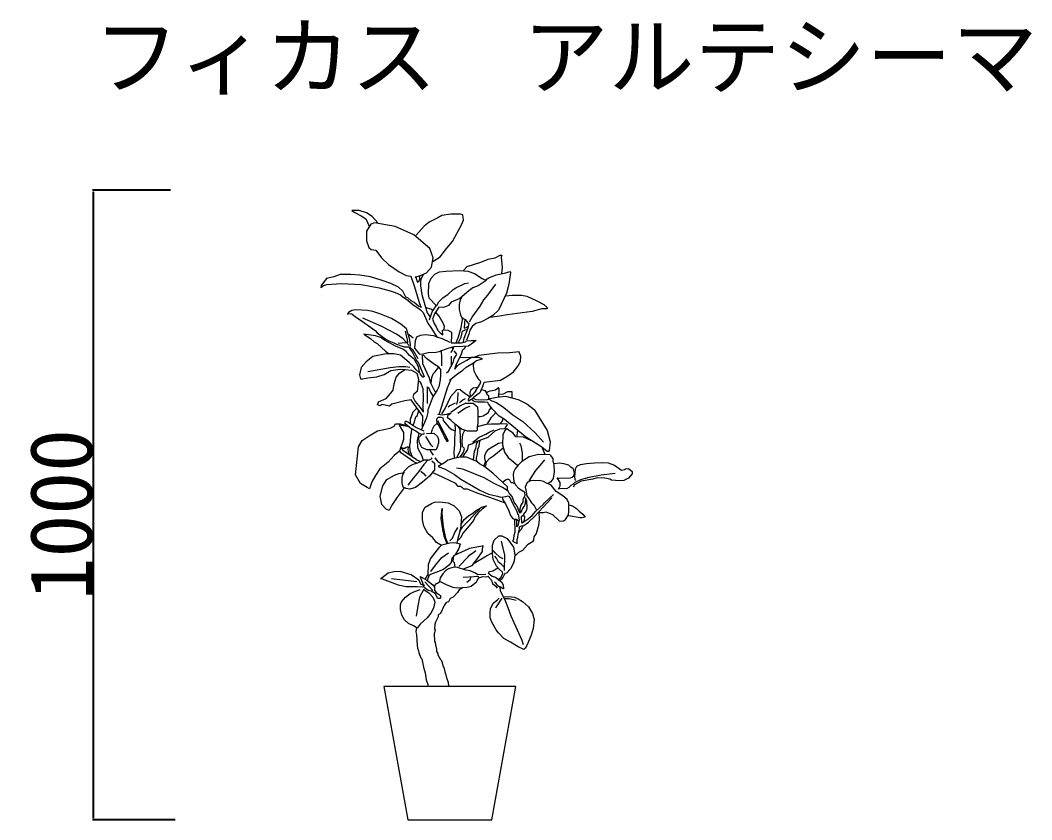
# Model space of a CAD drawing. Header units: millimetres. Extents: x -63086 to 83971, y -129912 to 13382.
# Drawn here: x 50552 to 52159, y -41093 to -39823 of the extents above; entities that cross this region are included whole.
import ezdxf

# ---------------------------------------------------------------- set-up
doc = ezdxf.new("R2010")
doc.units = ezdxf.units.MM
doc.layers.get('0').update_dxf_attribs({"lineweight": 0})
doc.layers.add('観葉植物', color=92, linetype='Continuous', lineweight=9)
doc.styles.get("Standard").update_dxf_attribs({"font": 'MS Mincho.ttf'})
doc.dimstyles.new('ISO-25', dxfattribs={"dimtxt": 2.5, "dimasz": 2.5, "dimexe": 1.25, "dimexo": 0.625, "dimtad": 1, "dimtxsty": 'Standard', "dimcen": 2.5, "dimadec": 0, "dimazin": 0, "dimtfac": 1, "dimtmove": 0, "dimatfit": 3, "dimfxl": 1, "dimarcsym": 0})

# ---------------------------------------------------------------- blocks, each defined once
blk = doc.blocks.new('*D1052')
at = {"layer": 'Defpoints', "color": 0, "ltscale": 10, "transparency": 16777216}
for p in [(50668.4, -40093.2), (50791.7, -40093.2), (50798.7, -41093.2)]:
    blk.add_point(p, dxfattribs=at)
at = {"layer": '観葉植物', "color": 0, "lineweight": -2, "ltscale": 10, "transparency": 16777216}
for p, q in [((50791, -40093.2), (50667.2, -40093.2)), ((50668.4, -41090.7), (50668.4, -40095.7)), ((50798.1, -41093.2), (50667.2, -41093.2))]:
    blk.add_line(p, q, dxfattribs=at)
at = {"layer": '観葉植物', "color": 0, "ltscale": 10, "transparency": 16777216}
for points in [[(50668, -40095.7), (50668.8, -40095.7), (50668.4, -40093.2)], [(50668, -41090.7), (50668.8, -41090.7), (50668.4, -41093.2)]]:
    blk.add_solid(points, dxfattribs=at)
at = {"layer": '観葉植物', "color": 0, "ltscale": 10, "transparency": 16777216, "insert": (50617.8, -40608.6), "char_height": 100, "attachment_point": 5, "rotation": 90}
blk.add_mtext('1000', dxfattribs=at)
blk = doc.blocks.new('アルテシーマ（CAD素材.com）')
at = {"color": 0, "linetype": 'ByBlock', "lineweight": -2}
for points in [[(-114.2, 947.8), (-123, 958.3), (-132.1, 964.2), (-144.1, 967.8), (-155.8, 967.8), (-152.1, 964.9), (-140.8, 959.1), (-133.2, 954.3), (-128.1, 942.7)], [(-27, 886.5), (-15, 894.1), (-4.4, 908), (4.4, 918.6), (18.6, 944.9), (21.9, 952.1), (20.8, 960.9), (17.1, 962), (1.8, 962), (-12.8, 959.8), (-19, 955.8), (-32.5, 949.2), (-40.5, 942.7), (-53.6, 928.4)], [(-55.1, 862), (-48.2, 863.9), (-36.9, 868.6), (-29.2, 877.7), (-26.3, 892.3), (-31.8, 907.3), (-57.3, 929.2), (-86.8, 942.3), (-119.3, 947.8), (-125.5, 945.9), (-132.1, 934.6), (-132.4, 919.3), (-128.4, 908.7), (-125.1, 905.8), (-117.5, 904.4), (-108.4, 892.3), (-97.1, 881.7), (-80.6, 870.1), (-69.3, 864.6), (-62, 863.1), (-56.6, 847.8), (-48.2, 820.1), (-45.6, 813.5)], [(21.5, 871.9), (27.4, 878.8), (49.6, 885.7), (60.9, 890.5), (72.2, 892.7), (80.3, 896.7), (82.5, 896.7), (81.7, 893.4), (83.2, 877), (82.1, 867.5)], [(-32.3, 794.1), (-28, 806.9), (-21.4, 816.4), (-21, 816), (-32.7, 828.4), (-33.8, 835.4), (-33.4, 851.8), (-29.4, 860.2), (-23.6, 866.7), (-16.3, 870.4), (-6.4, 871.5), (15.4, 872.2), (28.9, 871.5), (39.2, 867.8), (51.6, 859.4), (57.8, 856.5), (45, 848.1), (36.6, 844.9), (30.4, 840.1), (16.2, 827.7), (2.3, 821.9), (-2.1, 816.8), (-10.1, 813.8), (-17.6, 814.3), (-24.2, 803.6), (-27.4, 795), (-24.7, 788.1), (-21.5, 782.9), (-19, 777), (-15.1, 773.1), (-11, 770.1), (-11.4, 777.4), (-8.5, 777.9), (-3.2, 777.4), (-1, 776.7), (2.7, 774.4), (2.9, 769.9), (2.2, 757.3)], [(56.9, 857.3), (62, 860.6), (73.7, 865.7), (89, 868.6), (95.2, 870.8), (96.3, 869.3), (94.1, 850.7), (90.1, 836.5), (77.7, 809.5), (68.2, 800.7), (60.6, 796), (50.4, 790.9), (41.6, 788), (35.8, 783.6), (31.8, 777.4), (30.3, 771.2), (26.7, 761.7)], [(-45.8, 813.9), (-49.5, 815.5), (-56.5, 821.4), (-61.3, 824.1), (-66.6, 828.7), (-70, 830.1), (-74.3, 839.4), (-81.4, 845.7), (-93.8, 851.9), (-109.2, 857.1), (-126.1, 862.2), (-142.9, 864.9), (-157.1, 865.8), (-174.2, 865.8), (-184, 862.4), (-195.6, 859.7), (-204.3, 848.7), (-205, 845.3), (-200.4, 848.7), (-195.4, 850.1), (-172.6, 851.7), (-140.9, 850.1), (-111.9, 844.6), (-94.6, 840.3), (-86.6, 837.6), (-78.4, 833.9), (-73.9, 830.1)], [(-47.8, 864.2), (-48.2, 858), (-50, 853.3), (-51.8, 855.8), (-54, 862.8)], [(-42, 865.7), (-46, 858.8), (-46.3, 855.1), (-46.3, 847.8), (-44.2, 834), (-36.1, 805.1), (-31.4, 799.3)], [(-20.3, 817), (-17.1, 822.5), (-11.1, 828.9), (-2.7, 834.6), (5.5, 842.3), (9.8, 844.6), (24.2, 851.5), (29.9, 852.6)], [(31.5, 790.9), (35.5, 798.1), (48.2, 815.9), (54.4, 825.9), (60.5, 833.4), (73.2, 850.4)], [(-73.6, 830.1), (-66.1, 824.8), (-57.9, 817.7), (-50.6, 813.2), (-46.5, 809.8), (-42.4, 805.7), (-34.4, 787.4), (-29.9, 781.7), (-20, 766)], [(19, 830.6), (16.4, 825.9), (15, 818.2), (15, 810.2), (17.2, 802.2), (19.4, 797.4), (24.5, 794.5), (28.8, 789.1), (30.3, 788), (28.5, 780.7), (22.3, 764.2), (20.8, 757.7)], [(89, 832.1), (98.9, 833.2), (113.8, 833.2), (122.6, 831.4), (138.3, 824.4), (149.6, 818.6), (154, 813.9), (154.7, 811.3), (146.3, 811.3), (131, 807.3), (91.2, 802.2), (79.2, 799.6), (64.2, 797.8)], [(-50.4, 732.1), (-58, 745.6), (-62.7, 750.2), (-62.3, 755.6), (-63.7, 764.1), (-68.9, 779.8), (-77.8, 787.1), (-92.8, 796), (-111.1, 803.7), (-122.3, 807.2), (-130.7, 808.8), (-149.2, 810.1), (-155.8, 808.8), (-161, 805.8), (-162.6, 802.8), (-160.1, 804), (-155.3, 803.5), (-149.8, 798.7), (-142.3, 793.9), (-118.6, 776.8), (-115.4, 773.2), (-101.5, 763.4), (-96.7, 760.4), (-89, 757.7), (-84.4, 755.4), (-72.3, 751.3), (-64.8, 751.3), (-63.6, 747.7), (-59.8, 743.3), (-52.7, 729.2), (-49.5, 725.3), (-40.6, 704.1), (-41.3, 702.7), (-42.9, 702.7), (-47.2, 708)], [(-26.7, 809), (-30.1, 811), (-37, 813.1), (-39, 813.3)], [(-9.4, 778), (-8.5, 783.4), (-10.3, 788.9), (-16.7, 799.9), (-22.4, 806.5)], [(-64.4, 753.4), (-74.1, 763.9), (-84.6, 771.2), (-108.8, 784.1), (-137.9, 796.8)], [(20, 797.6), (17.7, 781.4), (13.4, 766.3), (9.5, 757.2)], [(24.1, 794.8), (23.2, 788.5), (23, 780.7), (26.4, 781.8), (28.7, 784.1)], [(-47.7, 708.9), (-48.4, 714.1), (-49.8, 719.6), (-55.9, 731.2), (-63.7, 737.2), (-69.1, 743.8), (-74.6, 747.2), (-86.2, 752.4), (-102.4, 761.1), (-110.2, 765.7), (-117.7, 768.6), (-136.6, 771.4), (-126.1, 764.1), (-120, 759), (-115.2, 756.5), (-102.2, 744.5), (-96.3, 739.9)], [(-66.7, 757.4), (-67.2, 762.5), (-70.4, 776.1)], [(13.6, 757.2), (18, 766.3), (20.2, 775.9), (24.3, 778), (28, 778.4)], [(-69.6, 757.4), (-82, 756.6)], [(-58.2, 765), (-64.7, 770.4)], [(0.8, 757.9), (-11.3, 763.8), (-18.3, 765.7), (-25.4, 768.4), (-39.1, 770), (-47.1, 769.3), (-53, 766.3), (-54.8, 760.6), (-56.2, 749.2), (-48.2, 739.4), (-42.7, 740.1), (-34.3, 742.2), (-21.5, 742.9), (-16.7, 743.8), (-2.6, 749.2), (2.6, 750.4), (5.2, 747.2)], [(2.1, 757.6), (18.4, 757.3), (25.1, 759.3), (26.5, 760.6), (34.2, 761.3), (42.2, 761.2), (29.6, 752.4), (20.8, 751.4), (6.1, 751.2), (2.3, 750.2)], [(-47.9, 709.7), (-54.1, 715.1), (-57, 719.5), (-64.6, 726.4), (-78.5, 738.1), (-88.7, 739.9), (-100.4, 739.9), (-122.3, 735.9), (-132.9, 727.2), (-140.5, 718.4), (-143.4, 706.4), (-142, 700.2), (-138.7, 700.2), (-130.3, 702), (-116.1, 703.5), (-104, 707.1), (-93.8, 713.7), (-78.9, 715.9), (-71.6, 715.1)], [(-13.7, 745.6), (-13, 733.3), (-13, 721.2)], [(-5.1, 710), (-1.9, 712.5), (5.2, 726.2), (7.2, 732.8), (10.4, 737.4), (11.4, 739.4), (7.2, 744.9)], [(1.5, 741.9), (4.5, 745.1), (6.3, 751.3)], [(8.2, 715.5), (10.2, 722.3), (18.9, 740.1), (20.9, 746.7), (23.7, 749), (25, 751.5)], [(111, 743.1), (95, 741.5), (75.6, 740.8), (46, 737.6), (38.5, 734.4)], [(49.4, 681.5), (53.1, 689.5), (54.6, 695), (80.4, 698.4), (90.7, 704.1), (101.4, 711.2), (108.7, 720.8), (112.3, 728), (113, 736.5), (110.5, 742.6)], [(-43.6, 738.1), (-43.4, 724.4), (-32.9, 702), (-30.8, 693.8), (-27.2, 687.7), (-24.4, 681.5), (-22.8, 679.7)], [(-14.6, 715.5), (-17.8, 719.4), (-24.2, 723), (-37, 732.8), (-42.2, 738.5)], [(-0.5, 698.2), (12.3, 708.2), (20.9, 714.1), (25.9, 718.9), (37.6, 725.8), (42.4, 729.2), (51.9, 731.9), (45.8, 734), (34.7, 734.3)], [(2.3, 736.5), (2.2, 720.1)], [(8.4, 716), (12.5, 721.7), (15.7, 723.7), (27.1, 729.9), (34.8, 734.5)], [(16.4, 734.7), (34.8, 734.4)], [(40.7, 680.6), (48.3, 692.5), (49.2, 695.9), (46.7, 698.9), (42.1, 705.9), (38.9, 712.3), (37.8, 721.2), (38, 725.8)], [(-63.5, 718.2), (-70.5, 719.3), (-80.8, 719.6), (-94.5, 718), (-130, 711.2)], [(-43.4, 624.1), (-42.6, 641.2), (-61.2, 667.1), (-71.5, 665.3), (-91.9, 659.8), (-95.5, 656.9), (-107.2, 659.5), (-110.5, 657.6), (-114.9, 659.1), (-113.4, 663.8), (-101, 669.3), (-93.4, 677.3), (-90.1, 682.5), (-88.2, 692.3), (-85.3, 702.9), (-79.5, 709.8), (-70.7, 715.3), (-60.9, 714.2), (-52.5, 709.4), (-49.9, 699.6), (-51.8, 680.3), (-56.9, 676.2), (-58.7, 671.5), (-55, 664.2), (-47, 654.7), (-43, 648.5), (-41.9, 647.8), (-42.3, 655.5), (-41.9, 671.5), (-42.3, 684.6), (-45.9, 693.8), (-50.3, 697.4)], [(-14.6, 716), (-14.6, 706.9), (-15.3, 698.9), (-17.5, 687.6), (-20, 682.1), (-27, 671.9), (-35, 651.1), (-34.6, 646.7), (-37.2, 638.3), (-45.6, 619)], [(-29.5, 693.2), (-28.3, 702.5), (-26.3, 708.2), (-23.8, 710.7), (-18.1, 718.5)], [(1.1, 698.1), (-4.3, 685.7), (-16.4, 646.3), (-17.5, 644.9)], [(-35.4, 661), (-35.6, 680.8), (-35.4, 687.5), (-33.8, 686.5), (-30.8, 679.3), (-26.3, 672.4)], [(32.7, 670.9), (20, 679.7), (16, 683.5), (11.9, 682.7), (10, 681.6), (1.4, 671.9), (-7.5, 653.6), (-13.1, 644.7)], [(11.2, 659.4), (12.6, 666.2), (13.4, 678.5)], [(41.3, 681.4), (35.6, 674.6), (29.7, 669.2), (29.2, 666.6)], [(44, 686.5), (37.2, 685.4), (33.5, 682.2), (32.1, 679.2), (32.4, 671.9)], [(49.4, 681.5), (48, 678.1), (42.6, 674.2)], [(51, 683.5), (55.5, 681.6), (58, 678.7), (59.1, 676.2), (61.5, 673.6), (61.7, 668.2)], [(78.2, 671.7), (78.4, 684.3), (77.6, 686.7), (76.6, 685.1), (72.5, 682.4), (67.4, 681.1), (63.9, 680.8), (61.2, 679.7), (58, 677.6)], [(98.9, 670.6), (99.4, 674.1), (99.2, 679.7), (91.9, 679.5), (84.6, 676.2), (78.4, 675.4)], [(1.7, 647.4), (16.2, 657.5), (25, 661.5), (37, 661.9), (43.9, 656), (44.7, 648), (44.7, 630.1), (43.6, 623.9), (43.6, 618.5), (41.7, 617), (28.2, 617.4), (18.8, 620.3), (8.9, 627.6), (1.6, 634.5), (-3.5, 638.5), (-2.4, 642.9), (1.8, 645.8), (-5, 643.5), (-11.4, 642.5), (-19, 643.5)], [(8.5, 661.8), (0.2, 657.3), (-2.5, 655.1)], [(15.5, 662.9), (20.9, 667.2), (25.2, 669.1)], [(42.8, 674.1), (37.9, 670.8), (35.1, 668), (33, 666.9), (30.4, 665), (29.1, 665.8)], [(37, 669.5), (41.4, 667.7), (51.2, 667), (60, 667.7), (64.4, 669.2), (74.6, 671.4), (88.4, 672.8), (108.5, 667.4), (122.4, 660.8), (134.2, 651.6), (154.7, 618.2), (159.5, 600.2), (157.7, 586.4), (157, 584.9), (155, 585.1), (146.1, 591.8), (120.2, 608.3), (86.6, 636), (78.6, 640.9), (67.6, 652.8), (61.8, 660.4), (60.7, 662.6), (55.2, 663.3), (44.3, 663), (40.6, 663.7), (37, 665.5), (34.4, 667.7)], [(62, 668), (66.9, 665.3), (74.3, 662.5), (85.7, 654.6), (100.4, 643.3), (116.3, 632.5), (135.9, 614.3), (149, 599.5)], [(-52.5, 653.5), (-58.4, 647.6), (-63, 635.7), (-62.8, 628.7)], [(-58.4, 625.9), (-56.4, 630.5), (-54.1, 639.8), (-51.8, 641.7), (-49.1, 649.4)], [(12.9, 645.8), (24.8, 654), (32.3, 657)], [(44.5, 640.7), (48.2, 640.5), (52.9, 641.3), (61.5, 646.7), (62.6, 650.1), (65, 653.5), (64.8, 656.2)], [(72.7, 647.4), (71.6, 644.9), (65.5, 638.5), (61.8, 631.9), (59.3, 629.1)], [(-63.8, 623.9), (-80.3, 626.5), (-73.7, 615.1), (-73.3, 604.2), (-79.9, 585.6), (-88.3, 578.7), (-98.1, 567.7), (-110.9, 557.5), (-118.2, 546.6), (-124, 536.7), (-127.3, 525.8), (-131.3, 527.6), (-141.9, 534.2), (-149.9, 547.7), (-145.2, 592.5), (-139, 602.4), (-128, 609.7), (-114.9, 617.7), (-94.5, 622.1), (-88.3, 625), (-86.1, 628.6), (-78.1, 628.6), (-65.3, 625.7)], [(-40.5, 617), (-54, 623.2), (-66.4, 631.6), (-68.9, 632.3), (-70.8, 632.3), (-71.9, 630.5), (-70, 627.6), (-67.1, 626.5)], [(-17.2, 639.7), (-20.8, 636), (-20.4, 629.4), (-25.2, 624.9), (-28.6, 618.7), (-29.3, 613.9)], [(-19.4, 634.2), (-3.3, 603), (-3.5, 600.5), (-8.4, 608.4), (-16.7, 625.6), (-19.7, 629.6)], [(-17.3, 639.3), (-13.5, 639.3), (-11.1, 638.5), (-10.3, 634.2), (-1.6, 623.7), (3.2, 619.7), (7.8, 618.1)], [(8.3, 628), (8.6, 621), (7.5, 605.4), (7.5, 596.2), (6.7, 583.9), (7, 576), (6.4, 573.6)], [(44, 624.4), (58.3, 628.4), (65.6, 629), (78.8, 628.7), (90.4, 629.2), (91.4, 627.1), (88.5, 623.9), (87.4, 620.9), (79, 620.6), (71.5, 617.1), (60.7, 607.2), (40.3, 599.9), (34.9, 596.4), (29.5, 594.8), (28.2, 588.3), (20.3, 576.5)], [(84.2, 637), (83.2, 632.8), (79.8, 628.9)], [(-64.9, 624.3), (-52.2, 616.6), (-48.9, 614.1), (-45.2, 612.6)], [(-59.8, 577.4), (-62.8, 585.3), (-63.4, 594.9), (-62.1, 600.4), (-61.8, 610.6), (-60.9, 614.3), (-60.5, 621.4)], [(-48.9, 613.5), (-51.8, 603), (-51.4, 590.7), (-44.3, 578.1), (-42.3, 570.6)], [(-36.7, 613.3), (-25.1, 614), (-19.6, 608.9), (-18.1, 603.8), (-18.1, 598.7), (-19.6, 593.2), (-21.8, 587.4), (-36.4, 587.7), (-44.4, 591.4), (-48.8, 599.8), (-49.1, 607.1), (-44, 612.2), (-40.4, 612.9), (-40.4, 614.7)], [(13.4, 624), (16.1, 620.2), (17.2, 591.4), (15.9, 584.7), (10.7, 575)], [(23.3, 618.2), (20.1, 612), (19.3, 602), (19.8, 593.2), (22.2, 590.7), (23, 588.6), (21.4, 583.2), (16, 576.2)], [(36.7, 599.8), (46.7, 607.9), (57.4, 612.4), (62.5, 615.7), (70.6, 619.2)], [(128.6, 602.5), (117.3, 607.6), (104.9, 608.3), (100.9, 614.2), (93.2, 618.9), (89.9, 621.5), (87.4, 618.5), (84.5, 611.2), (83.7, 595.6), (86.8, 583.7), (92.9, 575.5), (107.4, 563.1)], [(108.4, 618.3), (107.2, 615.6), (106.5, 610.1), (106.9, 608)], [(-38.3, 608.5), (-30.8, 596.1), (-26.8, 592.1)], [(44, 601), (42.1, 596.1), (40.8, 589.7), (38.9, 584.5), (37.2, 572)], [(48.2, 603.1), (46.8, 598.4), (46.1, 593), (44.3, 588), (43.6, 581.3), (41.9, 574.9), (42.4, 569)], [(83.5, 598.6), (77.5, 597.4), (60.4, 587.6), (57.7, 584.4), (55.4, 578.1), (55.2, 574.9), (55.7, 571.4), (56.8, 569.2), (53.8, 561.2)], [(115.5, 569.2), (115.5, 582.7), (113.3, 594), (111.5, 598.3)], [(-52.2, 566.3), (-57.3, 568.5), (-73, 579.4), (-76.4, 582.1), (-79.7, 585.8)], [(-46.8, 568.9), (-53, 571.5), (-68, 582.4), (-73.5, 586.1), (-77.6, 592.1)], [(-63, 579.2), (-64.6, 581.2), (-65.5, 584.2), (-66, 588.8), (-65.7, 590.8), (-66.2, 592.4), (-69.1, 591), (-71.4, 589.4), (-74.6, 589.9), (-77, 591.3)], [(-25.6, 579.3), (-27.7, 582.5), (-30.2, 585), (-30.9, 588.2)], [(159.4, 579.4), (141.2, 580.3), (126.3, 576.2), (114, 568.5), (108.6, 563.2), (104, 557.5), (101.3, 551.8), (100.6, 547.3), (101.9, 537.2), (104.5, 532), (109, 526.5), (117.7, 521.5), (118.8, 520.4), (119.3, 514.4), (116.3, 508.7), (116.1, 504.2), (113.1, 499.4), (111.3, 493.7), (111.7, 488.7), (111.1, 488.5), (111.1, 486.9), (107.2, 498.3), (102.4, 504.2), (99, 513.5), (96, 517), (94.9, 517.4), (91.7, 524), (91.7, 529), (68.7, 550.5), (55.9, 560.3), (47.2, 565.5), (42.8, 568.8), (26.5, 575.8), (16.9, 576), (6.6, 573.7), (-2.9, 571), (-6.8, 567.8), (-18.2, 561), (-7.3, 556.6), (7.6, 548.4), (17.6, 540.9), (47.9, 523.6), (61.4, 517.2), (76, 513.8), (81, 512.4), (88.9, 513.5), (92.8, 514.4), (96.7, 510.1), (98.8, 505.1), (106, 491.4), (108.1, 485)], [(55.7, 560), (57.7, 564.4), (58.6, 568.5), (63.6, 574.2), (70.2, 578.5), (84.6, 590.6)], [(151.4, 580.1), (147.5, 590.1)], [(159.6, 579.2), (163.9, 573.9), (164, 570.3), (165.3, 563), (165.8, 552.8), (164.1, 541.9), (160.5, 536.6), (156.2, 533.8)], [(-28.4, 570), (-24.1, 566.1), (-24.1, 555.6), (-32.3, 545.8), (-43.3, 536), (-54.4, 527.6), (-63.2, 525.1), (-69.5, 526.2), (-74, 528.5), (-75.6, 535.2), (-75.5, 543.9), (-72.2, 553.4), (-64.9, 561.1), (-58.3, 564.8), (-50.5, 567), (-40.1, 571.4), (-32.1, 571.8), (-29.1, 573), (-28, 575)], [(-34.8, 571), (-41.4, 564.4), (-49.7, 552.7), (-57.8, 543.2), (-66.5, 531.6)], [(-13.1, 564.9), (-18.1, 567.9), (-23.1, 574.7)], [(126.3, 538.2), (136.8, 554.6), (143.8, 562.7), (150.8, 571.6)], [(186.5, 526.1), (181.5, 525.6), (175.1, 526.1), (172.9, 524.9), (175.6, 530.6), (175.6, 535.9), (170.6, 543.2), (174.9, 542.7), (192, 542.9), (194.5, 543.9), (197, 546.1), (198.4, 550.5), (197.2, 555.3), (195.9, 557.3), (192.5, 559.8), (189.3, 563.2), (181.1, 565.5), (174, 566.4), (165.8, 565.5)], [(199.5, 538.6), (198.6, 544.1), (199.5, 557.3), (202, 561.6), (207.5, 564.2), (217.5, 565.7), (230.1, 566.9), (242.4, 567.6), (251.5, 566.7), (261.5, 563), (272.9, 555.3), (277.5, 556.2), (279.3, 557.5), (284.1, 557.8), (289.6, 553), (289.8, 549.3), (284.1, 542.5), (276.4, 538.6), (269.5, 538.2), (257, 539.1), (254.2, 540.9), (246.5, 542.7), (234.2, 542.9), (227.3, 540.9), (208.6, 537.9), (198.2, 532), (196.3, 528.1)], [(-72.4, 527.4), (-83.7, 512.1), (-92.1, 499.7), (-96.5, 491), (-100.9, 493.2), (-107.8, 500.8), (-110.4, 513.9), (-106.4, 530.4), (-100, 540.6), (-87.8, 547.5), (-80.8, 550.1), (-72.1, 551.5)], [(-46.1, 553.8), (-41.7, 549.8), (-38.2, 545.8)], [(87.1, 503.4), (63.9, 512), (43.8, 518.7), (28.3, 525), (22.4, 524.8), (20.1, 527.1), (17.1, 529.1), (13.5, 529.4), (9.6, 533.9), (-19.6, 548), (-26.9, 551)], [(92.9, 522.1), (83.8, 527.9), (70.3, 534.1), (54.6, 542.9), (20.7, 556.7), (10.8, 558.5)], [(186.1, 526.3), (189.5, 528.4), (193.1, 531.5), (196.6, 533.4), (199.3, 536.3), (208.2, 540.2), (215.9, 542.3), (221.4, 544.3), (240.6, 547.7), (262.9, 550.7)], [(103.6, 533.6), (100, 535.1), (97.4, 535.1), (95.6, 539.4), (92.3, 540.9), (88.3, 539.4), (83.9, 535.8)], [(141.3, 488.6), (142.7, 488.2), (149, 488.2), (152.4, 489.1), (163, 484.8), (173.9, 475), (177.8, 474.3), (180.5, 474.7), (183.9, 477), (188.7, 484.5), (189.4, 489.6), (189.4, 502.8), (186.3, 508.8), (179.4, 514.6), (169.1, 521.5), (161.1, 531.5), (153.6, 534.7), (149, 537.2), (142.4, 538.8), (136, 538.1), (133.3, 538.6), (128.5, 538.1), (123.1, 535.8), (119.6, 528.1), (121, 523.5), (122.6, 514.3), (125.1, 511), (129.7, 503.2), (131.9, 501.4), (134.5, 498), (137.9, 491.8)], [(116.6, 472.4), (124.8, 477.8), (131.1, 483.3), (136.7, 489.9), (149, 501.4), (150.6, 503.6), (165, 516.8)], [(-12.9, 435.7), (-20.9, 440.5), (-27.1, 447.8), (-34.8, 454.7), (-41, 466.4), (-43.2, 476.6), (-43.5, 488.6), (-38.8, 496.3), (-28.9, 502.5), (-24.2, 504.3), (-16.2, 505), (-2.3, 503.6), (6.8, 498.5), (15.2, 490.8), (18.9, 481.3), (17, 462), (12.3, 444.8), (11.2, 439.4)], [(17.8, 468.5), (22.9, 476.9), (29.8, 482.8), (36.4, 486.8), (41.1, 490.8), (45.9, 493.4), (50.2, 496.3), (58.6, 498.5), (51.7, 493.4), (45.1, 487.5), (40.4, 481.7), (37.5, 475.5), (28, 463.4), (20.7, 455.1), (17.4, 448.1), (13.4, 444.1)], [(83.5, 512.7), (84.4, 508.1), (88.5, 501.9), (93.8, 490.8), (96.3, 483.2), (99.5, 478.9)], [(107.3, 438.5), (107.2, 445.2), (108.3, 448.2), (108.7, 453.4), (110.8, 462.3), (111, 465.3), (114.2, 466.6), (117.6, 467.3), (124.9, 472.6), (134.5, 481.9), (162.3, 511.5)], [(117.3, 484.8), (120.4, 488.6), (122.3, 492.2), (123, 496), (122.3, 506), (120.3, 511.3), (119.7, 502.5), (118.5, 499), (115.6, 494.1), (112.4, 486.8)], [(189.2, 500), (195, 498.6), (201.3, 494.6), (205.6, 490.2), (211.5, 485.5), (215.1, 480.7), (210, 479.6), (207.1, 479.6), (188.5, 482.5)], [(-3, 438.9), (-6.3, 447.3), (-10, 465.2), (-11.4, 480.1), (-11.8, 487.8), (-11.4, 492.9), (-11.8, 494.4), (-13.2, 491.1), (-14.3, 478.3), (-11.6, 460.9), (-9.3, 450.7), (-5.6, 441.5), (-4.8, 438.5)], [(47.8, 493.1), (39.4, 485.1), (31.1, 475.6), (19.5, 464.6), (15.7, 458.1)], [(141.5, 489.4), (142.3, 477), (141.2, 467.1), (137.5, 454.7), (133.5, 449.6), (132.8, 443.8), (131.7, 441.6), (123.3, 436.5), (115.6, 427.7), (109.4, 424.5), (103.2, 418.6)], [(108.6, 485.4), (110.1, 476.1), (109.7, 473.1)], [(117.2, 484.8), (117.7, 482.9), (118.6, 481.1), (118.2, 475.8), (117.7, 474.1), (116.9, 472.8), (114.4, 471.3), (113.9, 480.7), (114.2, 481.8), (117.1, 484.5)], [(99.4, 479.5), (102.1, 477.2), (106.1, 477.4), (109.5, 475), (108, 466.7), (106.5, 465.3), (106.5, 473.8), (105.8, 477.5)], [(100.4, 442.5), (101.8, 446.3), (102.4, 452), (103.8, 457.3), (103.2, 477.3)], [(110, 455.3), (110.5, 457.8), (113.7, 460.8), (116.5, 466.9)], [(0.3, 442.9), (4.3, 447.3), (7.9, 456.1), (12.7, 463.7), (12.3, 464.4)], [(76.5, 381.2), (81.9, 385.2), (84.5, 391), (83.8, 393.2), (78.6, 397.9), (74.3, 403), (68.8, 413.3), (67.7, 423.1), (68.1, 435.9), (70.6, 443.9), (77.9, 451.2), (82.7, 450.8), (91.4, 446.8), (101.3, 433), (103.5, 420.9), (102.4, 411.2), (100.9, 406.3), (96.7, 398.3), (90.3, 391.4), (87.4, 391), (84.5, 384.6), (81.9, 381.5), (78.9, 379.5)], [(-39.2, 382.4), (-38.1, 383.5), (-34.5, 389.7), (-33.8, 405.4), (-30.8, 414.2), (-16, 433.5), (-12.6, 436.4), (0.3, 439.9), (8, 440.2), (16.4, 438), (16.4, 437.6), (14.4, 430.9), (8.6, 420.7), (3.4, 415.3), (2.4, 408.7), (-1.3, 404.3), (-9.7, 397.7), (-22.1, 392.6), (-30.8, 389.7), (-33, 387.5), (-36, 380.2)], [(21.8, 398.5), (35.6, 404), (42.9, 413.5), (52.1, 426.2), (52.1, 430.2), (53.1, 435), (51.7, 434.3), (31.6, 431), (6.1, 419.3), (5, 410.9), (7.2, 408.4), (8.3, 401.1)], [(87, 396), (87.3, 420.5), (82.2, 442.3)], [(107.4, 438.8), (102.7, 440.5), (101.6, 441.6), (100.7, 442.1)], [(-29.9, 394.1), (-22.6, 404.6), (-12.7, 416.3), (-1.8, 424)], [(14.3, 402.3), (29.4, 417.4), (32.1, 420.8), (36.2, 423.5), (41.2, 427.8)], [(38.7, 407.7), (58.3, 419.3), (67.5, 423.7)], [(84.9, 414.3), (79.5, 417), (72.7, 423.5), (69.2, 427.5)], [(85.7, 401.9), (81.9, 405.7), (77.6, 408.9), (74.4, 415.4), (71.7, 418.9)], [(-39.8, 372.2), (-45.5, 373.8), (-49, 380.5), (-61.3, 388.9), (-78.9, 394.4), (-88.8, 393.8), (-98, 391.9), (-107.3, 384.2), (-109.8, 383.1), (-107.6, 382.8), (-82.1, 373.1), (-69, 370.6), (-51.7, 370.4), (-42.7, 369.9)], [(57.2, 389.7), (44.8, 388.9), (41.1, 391.8), (32.4, 395.1), (25.4, 396.2), (12.3, 400.6), (6.5, 401), (-1.9, 398.4), (-6.7, 395.5), (-11, 390.8), (-15.1, 384.2), (-16.5, 378.7), (-4.5, 372.9), (5, 369.6), (10.8, 368.5), (27.6, 369.2), (34.2, 371.1), (42.6, 378), (43.3, 380.2), (46.2, 384.2), (52.8, 386.4), (57.9, 386), (61.9, 386.7)], [(46.3, 385.8), (42.8, 386.2), (38.7, 385.6), (21.2, 384.9)], [(60.4, 386.7), (66.1, 380.5), (68.1, 375.1), (73.6, 370.3), (75.4, 367.8)], [(61.1, 392.2), (67.5, 386.7), (72.9, 385.1), (82.5, 377.3), (85, 372.6), (85.5, 366.9), (84.6, 366.6), (80.7, 369.4), (78.4, 370.3)], [(61.3, 393), (63.9, 394.5), (68.5, 395.5), (76.3, 400.3)], [(-52.5, 377.9), (-92.6, 382.7)], [(-27, 364), (-39.7, 377.7)], [(-25, 370.5), (-22.5, 373), (-21.1, 375.5), (-19.3, 376), (-16.1, 378.1), (-14.9, 379.2)], [(33, 385.1), (32.1, 380.5), (27.3, 376.7)], [(79.5, 369.4), (76.6, 371.4), (73.8, 375.3), (71.3, 377.3)], [(79.6, 370.1), (80, 364.2), (88.4, 346.7), (92.4, 337.2), (97.1, 324.1), (114.3, 285.4), (116.5, 278.5)], [(-40.4, 365.1), (-33, 360.3), (-27, 353.7), (-24.5, 348.9), (-23.9, 345.7), (-25.8, 336.1), (-30.2, 327.9), (-36.1, 320.6), (-47.2, 310.8), (-51.8, 304.3), (-57.6, 308), (-65.7, 311.7), (-72, 317.4), (-76.2, 325), (-78.2, 334.1), (-78.2, 341.5), (-76.7, 346.2), (-70.5, 353.4), (-62.9, 359.5), (-54.5, 363.2), (-47, 365.5)], [(-41.4, 366.5), (-47.8, 353.3), (-50.5, 339.7), (-53.1, 323.2)], [(21.2, 369), (15, 365), (12.1, 361), (5.4, 353.5), (0.4, 351.2), (-2.2, 346.2), (-5.8, 345), (-9.1, 340.2), (-14.6, 327.8), (-18.3, 325.4), (-18.6, 322.3), (-22.9, 313.6), (-23.8, 310.6)], [(85.6, 354), (93.2, 354.4), (102.7, 353.7), (108.9, 350.7), (115.5, 346.4), (125, 338.3), (131.2, 327.8), (134.1, 318.3), (132.3, 303.7), (129.4, 293.1), (122.6, 277), (119.8, 272.5), (117.7, 270.5), (108.9, 274.6), (96.5, 282.2), (86.1, 287.9), (77.5, 296.8), (73.9, 301.5), (67, 313.9), (64.3, 320.5), (64.1, 328.8), (64.8, 335), (69.2, 343.8), (76.1, 349.3), (78.7, 351.8)], [(82.7, 351.7), (74.7, 339.9), (72.6, 335.8)], [(86.1, 351.4), (94.5, 351.4), (105.5, 348.6)], [(-52.8, 305.5), (-53.7, 298.4), (-52.8, 294.1), (-51.9, 277), (-51.2, 272.6), (-49.6, 268.5), (-48.9, 264.9), (-46.2, 257.1), (-44.6, 255.8), (-41.8, 242.1), (-38.8, 233.5), (-37.7, 222.4), (-34.6, 214.7), (-34.1, 211.8)], [(-23.8, 310.6), (-24.1, 302.8), (-23.4, 302.2), (-24.1, 297.1), (-25, 295.7), (-24.1, 283), (-23.2, 281.5), (-22.7, 277.9), (-20.8, 271), (-21, 267.5), (-19, 264.1), (-18.7, 261.7), (-14.9, 254.6), (-13.2, 252.7), (-11, 246.2), (-10.8, 244.9), (-8.8, 240), (-8, 235), (-6.4, 230.2), (-5.4, 225.3), (-2.6, 218.8), (-1.8, 211.8)], [(-66.8, 0), (66.8, 0), (104.8, 211.8), (-104.8, 211.8), (-66.8, 0)]]:
    blk.add_lwpolyline(points, dxfattribs=at)
blk.add_lwpolyline([(-19.2, 351.3), (-23.1, 359.2), (-29.6, 363), (-34.3, 363.9), (-40.7, 368.9), (-42.6, 376), (-46.5, 385.3), (-47.4, 386.3), (-43.9, 385), (-36.2, 380.7), (-26.8, 373.2), (-24, 369.5), (-24, 363.9), (-21.2, 360.2), (-14.6, 356.4), (-14.5, 354.5), (-14.8, 352.9), (-15.7, 351.6), (-17, 351.3)], close=True, dxfattribs=at)

msp = doc.modelspace()

# ---------------------------------------------------------------- block references
at = {"layer": '観葉植物', "ltscale": 10}
msp.add_blockref('アルテシーマ（CAD素材.com）', (51234.5144, -41093.15), dxfattribs=at)

# ---------------------------------------------------------------- texts
at = {"layer": '観葉植物', "ltscale": 10, "insert": (50668.4046, -39830.6651), "char_height": 100, "attachment_point": 1}
msp.add_mtext('{\\fMS PGothic|b0|i0|c128|p50;フィカス\u3000アルテシーマ}', dxfattribs=at)

# ---------------------------------------------------------------- dimensions: what is measured, and where the dimension line sits
at = {"layer": '観葉植物', "ltscale": 10}
dim = msp.add_linear_dim(base=(50668.4046, -40093.15), p1=(50798.7238, -41093.15), p2=(50791.665, -40093.15), angle=90, dimstyle='ISO-25', override={"dimtxt": 100}, dxfattribs=at)
dim.commit()
dim.dimension.update_dxf_attribs({"geometry": '*D1052', "text_midpoint": (50668.4046, -40608.633), "dimtype": 160})

doc.saveas('drawing.dxf')
